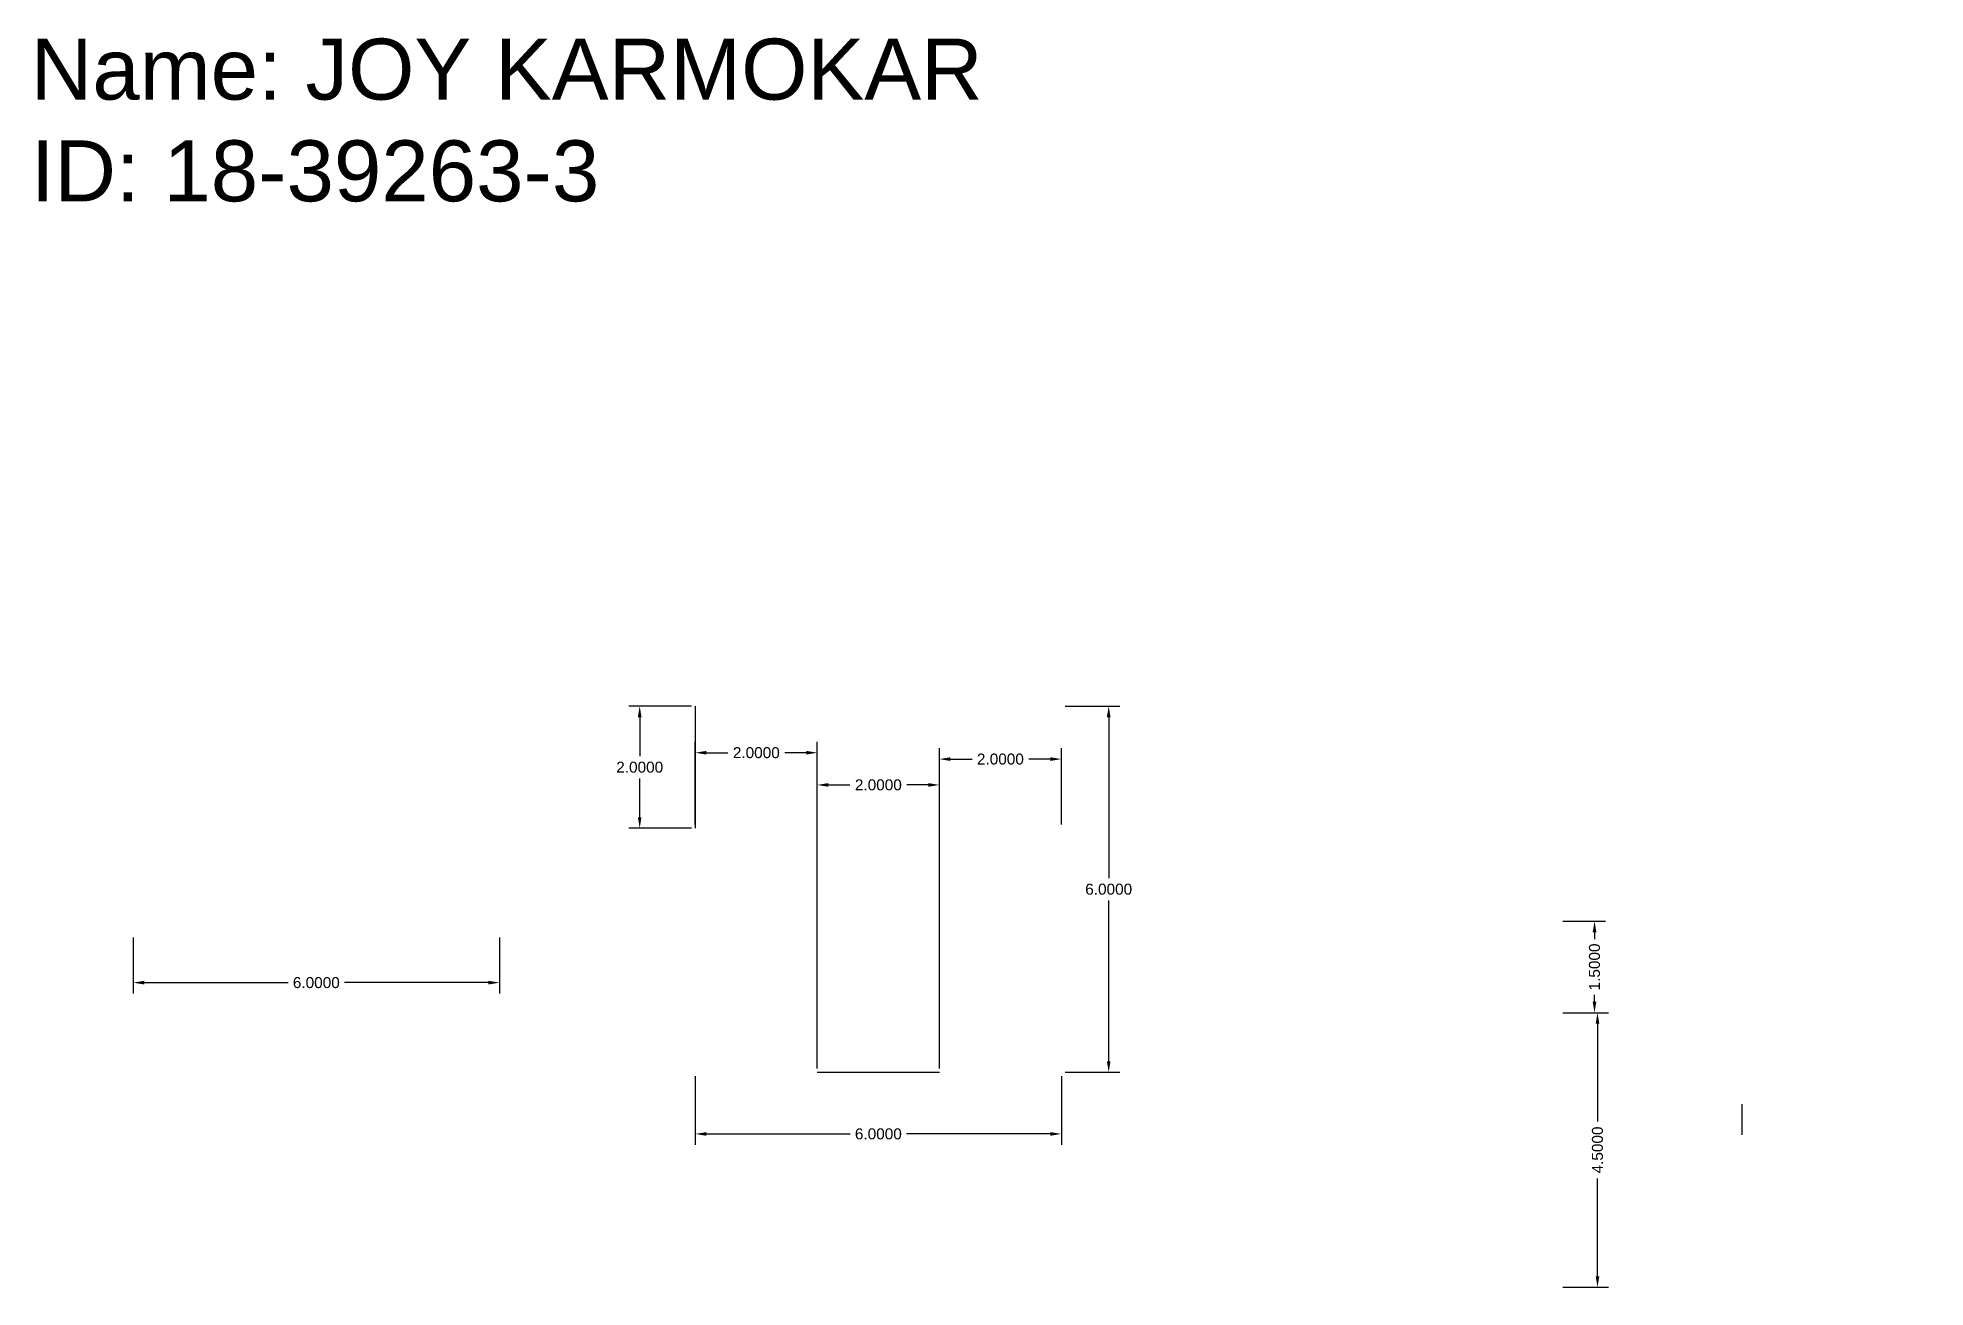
# Model space of a CAD drawing. Header units: inches. Extents: x 8.4 to 39.3, y 7.3 to 27.8.
import ezdxf

# ---------------------------------------------------------------- set-up
doc = ezdxf.new("R2010")
doc.units = ezdxf.units.IN
doc.header["$MEASUREMENT"] = 0
doc.styles.get("Standard").update_dxf_attribs({"font": 'arial.ttf'})
doc.dimstyles.get("Standard").update_dxf_attribs({"dimtxt": 0.18, "dimasz": 0.18, "dimexe": 0.18, "dimexo": 0.0625, "dimgap": 0.09, "dimtad": 0, "dimtih": 1, "dimtoh": 1, "dimdec": 4, "dimzin": 0, "dimdsep": 46, "dimtxsty": 'Standard', "dimcen": 0.09, "dimadec": 0, "dimazin": 0, "dimtfac": 1, "dimtdec": 4, "dimtofl": 0, "dimtmove": 0, "dimatfit": 3, "dimfxl": 1, "dimtolj": 1, "dimtzin": 0, "dimarcsym": 0})

# ---------------------------------------------------------------- blocks, each defined once
blk = doc.blocks.new('*D4')
at = {"color": 0, "lineweight": -2, "transparency": 16777216}
for p, q in [((9.971, 13.082), (9.971, 12.162)), ((15.971, 13.082), (15.971, 12.162)), ((10.151, 12.342), (12.507, 12.342)), ((15.791, 12.342), (13.435, 12.342))]:
    blk.add_line(p, q, dxfattribs=at)
at = {"color": 0, "transparency": 16777216}
for points in [[(10.151, 12.372), (10.151, 12.312), (9.971, 12.342)], [(15.791, 12.372), (15.791, 12.312), (15.971, 12.342)]]:
    blk.add_solid(points, dxfattribs=at)
at = {"layer": 'Defpoints', "color": 0, "transparency": 16777216}
for p in [(9.971, 13.145), (15.971, 13.145), (15.971, 12.342)]:
    blk.add_point(p, dxfattribs=at)
at = {"color": 0, "transparency": 16777216, "insert": (12.971, 12.342), "char_height": 0.18, "attachment_point": 5}
blk.add_mtext('\\A1;6.0000', dxfattribs=at)
blk = doc.blocks.new('*D7')
at = {"color": 0, "lineweight": -2, "transparency": 16777216}
for p, q in [((25.244, 16.873), (26.137, 16.873)), ((25.957, 16.693), (25.957, 14.055)), ((25.957, 11.053), (25.957, 13.691)), ((25.244, 10.873), (26.137, 10.873))]:
    blk.add_line(p, q, dxfattribs=at)
at = {"color": 0, "transparency": 16777216}
for points in [[(25.927, 16.693), (25.987, 16.693), (25.957, 16.873)], [(25.927, 11.053), (25.987, 11.053), (25.957, 10.873)]]:
    blk.add_solid(points, dxfattribs=at)
at = {"layer": 'Defpoints', "color": 0, "transparency": 16777216}
for p in [(25.182, 16.873), (25.957, 16.873), (25.182, 10.873)]:
    blk.add_point(p, dxfattribs=at)
at = {"color": 0, "transparency": 16777216, "insert": (25.957, 13.873), "char_height": 0.18, "attachment_point": 5}
blk.add_mtext('\\A1;6.0000', dxfattribs=at)
blk = doc.blocks.new('*D8')
at = {"color": 0, "lineweight": -2, "transparency": 16777216}
for p, q in [((19.182, 10.811), (19.182, 9.682)), ((25.182, 10.811), (25.182, 9.682)), ((19.362, 9.862), (21.718, 9.862)), ((25.002, 9.862), (22.646, 9.862))]:
    blk.add_line(p, q, dxfattribs=at)
at = {"color": 0, "transparency": 16777216}
for points in [[(19.362, 9.892), (19.362, 9.832), (19.182, 9.862)], [(25.002, 9.892), (25.002, 9.832), (25.182, 9.862)]]:
    blk.add_solid(points, dxfattribs=at)
at = {"layer": 'Defpoints', "color": 0, "transparency": 16777216}
for p in [(19.182, 10.873), (25.182, 10.873), (25.182, 9.862)]:
    blk.add_point(p, dxfattribs=at)
at = {"color": 0, "transparency": 16777216, "insert": (22.182, 9.862), "char_height": 0.18, "attachment_point": 5}
blk.add_mtext('\\A1;6.0000', dxfattribs=at)
blk = doc.blocks.new('*D9')
at = {"color": 0, "lineweight": -2, "transparency": 16777216}
for p, q in [((19.119, 16.873), (18.091, 16.873)), ((18.271, 16.693), (18.271, 16.055)), ((18.271, 15.053), (18.271, 15.691)), ((19.119, 14.873), (18.091, 14.873))]:
    blk.add_line(p, q, dxfattribs=at)
at = {"color": 0, "transparency": 16777216}
for points in [[(18.241, 16.693), (18.301, 16.693), (18.271, 16.873)], [(18.241, 15.053), (18.301, 15.053), (18.271, 14.873)]]:
    blk.add_solid(points, dxfattribs=at)
at = {"layer": 'Defpoints', "color": 0, "transparency": 16777216}
for p in [(18.271, 16.873), (19.182, 16.873), (19.182, 14.873)]:
    blk.add_point(p, dxfattribs=at)
at = {"color": 0, "transparency": 16777216, "insert": (18.271, 15.873), "char_height": 0.18, "attachment_point": 5}
blk.add_mtext('\\A1;2.0000', dxfattribs=at)
blk = doc.blocks.new('*D14')
at = {"color": 0, "lineweight": -2, "transparency": 16777216}
for p, q in [((33.402, 13.349), (34.099, 13.349)), ((33.919, 13.169), (33.919, 13.054)), ((33.919, 12.029), (33.919, 12.144)), ((33.402, 11.849), (34.099, 11.849))]:
    blk.add_line(p, q, dxfattribs=at)
at = {"color": 0, "transparency": 16777216}
for points in [[(33.889, 13.169), (33.949, 13.169), (33.919, 13.349)], [(33.889, 12.029), (33.949, 12.029), (33.919, 11.849)]]:
    blk.add_solid(points, dxfattribs=at)
at = {"layer": 'Defpoints', "color": 0, "transparency": 16777216}
for p in [(33.339, 13.349), (33.339, 11.849), (33.919, 11.849)]:
    blk.add_point(p, dxfattribs=at)
at = {"color": 0, "transparency": 16777216, "insert": (33.919, 12.599), "char_height": 0.18, "attachment_point": 5, "rotation": 90}
blk.add_mtext('\\A1;1.5000', dxfattribs=at)
blk = doc.blocks.new('*D18')
at = {"color": 0, "lineweight": -2, "transparency": 16777216}
for p, q in [((33.402, 11.849), (34.148, 11.849)), ((33.968, 11.669), (33.968, 10.066)), ((33.968, 7.529), (33.968, 9.132)), ((33.402, 7.349), (34.148, 7.349))]:
    blk.add_line(p, q, dxfattribs=at)
at = {"color": 0, "transparency": 16777216}
for points in [[(33.938, 11.669), (33.998, 11.669), (33.968, 11.849)], [(33.938, 7.529), (33.998, 7.529), (33.968, 7.349)]]:
    blk.add_solid(points, dxfattribs=at)
at = {"layer": 'Defpoints', "color": 0, "transparency": 16777216}
for p in [(33.339, 11.849), (33.968, 11.849), (33.339, 7.349)]:
    blk.add_point(p, dxfattribs=at)
at = {"color": 0, "transparency": 16777216, "insert": (33.968, 9.599), "char_height": 0.18, "attachment_point": 5, "rotation": 90}
blk.add_mtext('\\A1;4.5000', dxfattribs=at)
blk = doc.blocks.new('*D21')
at = {"color": 0, "lineweight": -2, "transparency": 16777216}
for p, q in [((23.182, 14.936), (23.182, 16.186)), ((25.182, 14.936), (25.182, 16.186)), ((23.362, 16.006), (23.717, 16.006)), ((25.002, 16.006), (24.647, 16.006))]:
    blk.add_line(p, q, dxfattribs=at)
at = {"color": 0, "transparency": 16777216}
for points in [[(23.362, 16.036), (23.362, 15.976), (23.182, 16.006)], [(25.002, 16.036), (25.002, 15.976), (25.182, 16.006)]]:
    blk.add_solid(points, dxfattribs=at)
at = {"layer": 'Defpoints', "color": 0, "transparency": 16777216}
for p in [(25.182, 16.006), (23.182, 14.873), (25.182, 14.873)]:
    blk.add_point(p, dxfattribs=at)
at = {"color": 0, "transparency": 16777216, "insert": (24.182, 16.006), "char_height": 0.18, "attachment_point": 5}
blk.add_mtext('\\A1;2.0000', dxfattribs=at)
blk = doc.blocks.new('*D22')
at = {"color": 0, "lineweight": -2, "transparency": 16777216}
for p, q in [((21.182, 10.936), (21.182, 15.763)), ((21.362, 15.583), (21.717, 15.583)), ((23.002, 15.583), (22.647, 15.583)), ((23.182, 10.936), (23.182, 15.763))]:
    blk.add_line(p, q, dxfattribs=at)
at = {"color": 0, "transparency": 16777216}
for points in [[(21.362, 15.613), (21.362, 15.553), (21.182, 15.583)], [(23.002, 15.613), (23.002, 15.553), (23.182, 15.583)]]:
    blk.add_solid(points, dxfattribs=at)
at = {"layer": 'Defpoints', "color": 0, "transparency": 16777216}
for p in [(23.182, 15.583), (21.182, 10.873), (23.182, 10.873)]:
    blk.add_point(p, dxfattribs=at)
at = {"color": 0, "transparency": 16777216, "insert": (22.182, 15.583), "char_height": 0.18, "attachment_point": 5}
blk.add_mtext('\\A1;2.0000', dxfattribs=at)
blk = doc.blocks.new('*D23')
at = {"color": 0, "lineweight": -2, "transparency": 16777216}
for p, q in [((19.182, 14.936), (19.182, 16.291)), ((19.362, 16.111), (19.717, 16.111)), ((21.002, 16.111), (20.647, 16.111)), ((21.182, 14.936), (21.182, 16.291))]:
    blk.add_line(p, q, dxfattribs=at)
at = {"color": 0, "transparency": 16777216}
for points in [[(19.362, 16.141), (19.362, 16.081), (19.182, 16.111)], [(21.002, 16.141), (21.002, 16.081), (21.182, 16.111)]]:
    blk.add_solid(points, dxfattribs=at)
at = {"layer": 'Defpoints', "color": 0, "transparency": 16777216}
for p in [(21.182, 16.111), (19.182, 14.873), (21.182, 14.873)]:
    blk.add_point(p, dxfattribs=at)
at = {"color": 0, "transparency": 16777216, "insert": (20.182, 16.111), "char_height": 0.18, "attachment_point": 5}
blk.add_mtext('\\A1;2.0000', dxfattribs=at)

msp = doc.modelspace()

# ---------------------------------------------------------------- linework, layer by layer
for p, q in [((19.18177, 16.87333, 4.0538), (19.18177, 14.87333, 4.0538)), ((19.18177, 10.87333, 4.0538), (19.18177, 10.87333, 6.0538)), ((21.18177, 10.87333, 4.0538), (23.18177, 10.87333, 4.0538)), ((25.18177, 10.87333, 4.0538), (25.18177, 10.87333, 6.0538))]:
    msp.add_line(p, q)
at = {"extrusion": (0, -1, 0)}
for p, q in [((36.33934, 9.84765, 7.0538), (36.33934, 10.34765, 7.0538)), ((36.33934, 10.34765, 7.0538), (36.33934, 10.34765, 5.5538)), ((39.33934, 10.34765, 7.0538), (39.33934, 10.34765, 5.5538))]:
    msp.add_line(p, q, dxfattribs=at)

# ---------------------------------------------------------------- texts
at = {"insert": (8.29107, 27.8158, 4.0538), "char_height": 1, "attachment_point": 1}
msp.add_mtext_dynamic_manual_height_columns('Name: JOY KARMOKAR\\PID: 18-39263-3', width=23.0225177, gutter_width=1, heights=[7.13611], dxfattribs=at)

# ---------------------------------------------------------------- dimensions: what is measured, and where the dimension line sits
for base, p1, p2, picture, middle in [((18.27065, 16.87333, 4.0538), (19.18177, 14.87333, 4.0538), (19.18177, 16.87333, 4.0538), '*D9', (18.27065, 15.87333, 4.0538)), ((25.9566, 16.87333, 4.0538), (25.18177, 10.87333, 4.0538), (25.18177, 16.87333, 4.0538), '*D7', (25.9566, 13.87333, 4.0538)), ((33.91874, 11.84877, 11.5538), (33.33934, 13.34877, 11.5538), (33.33934, 11.84877, 11.5538), '*D14', (33.91874, 12.59877, 11.5538))]:
    dim = msp.add_linear_dim(base=base, p1=p1, p2=p2, angle=90, dimstyle='Standard')
    dim.commit()
    dim.dimension.update_dxf_attribs({"geometry": picture, "text_midpoint": middle})
for p1, p2, distance, picture, middle in [((19.18177, 14.87333, 10.0538), (21.18177, 14.87333, 10.0538), 1.23766, '*D23', (20.18177, 16.11098, 10.0538)), ((23.18177, 14.87333, 10.0538), (25.18177, 14.87333, 10.0538), 1.13277, '*D21', (24.18177, 16.0061, 10.0538)), ((33.33934, 7.34877, 7.0538), (33.33934, 11.84877, 7.0538), -0.62886, '*D18', (33.9682, 9.59877, 7.0538))]:
    dim = msp.add_aligned_dim(p1=p1, p2=p2, distance=distance, dimstyle='Standard')
    dim.commit()
    dim.dimension.update_dxf_attribs({"geometry": picture, "text_midpoint": middle})
for base, p1, p2, picture, middle in [((23.18177, 15.58327, 10.0538), (21.18177, 10.87333, 10.0538), (23.18177, 10.87333, 10.0538), '*D22', (22.18177, 15.58327, 10.0538)), ((15.97114, 12.3416, 4.0538), (9.97114, 13.14465, 4.0538), (15.97114, 13.14465, 4.0538), '*D4', (12.97114, 12.3416, 4.0538)), ((25.18177, 9.86153, 4.0538), (19.18177, 10.87333, 4.0538), (25.18177, 10.87333, 4.0538), '*D8', (22.18177, 9.86153, 4.0538))]:
    dim = msp.add_linear_dim(base=base, p1=p1, p2=p2, dimstyle='Standard')
    dim.commit()
    dim.dimension.update_dxf_attribs({"geometry": picture, "text_midpoint": middle})

doc.saveas('drawing.dxf')
